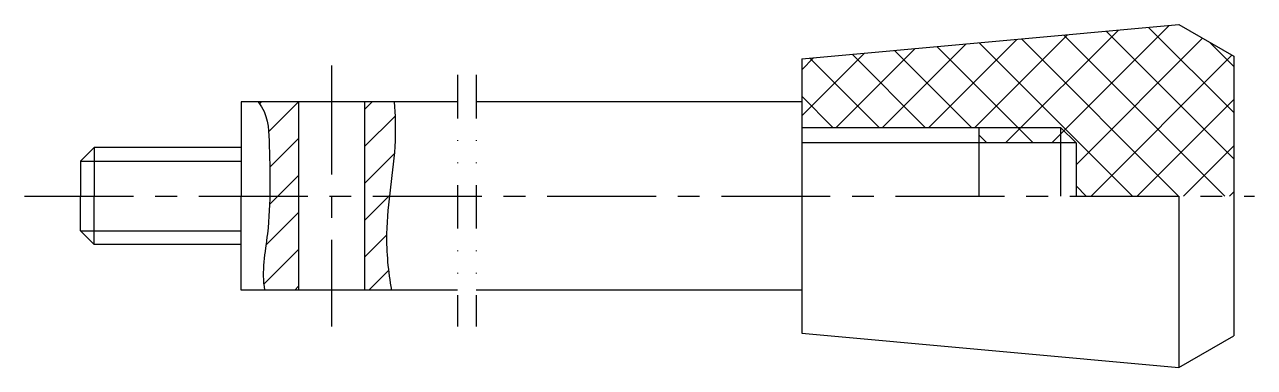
# Model space of a CAD drawing. Header units: millimetres. Extents: x -148 to 31, y -18 to 32.
import ezdxf

# ---------------------------------------------------------------- set-up
doc = ezdxf.new("R2010")
doc.units = ezdxf.units.MM
doc.header["$LTSCALE"] = 0.5
doc.linetypes.add('CENTER', pattern=[50.8, 31.75, -6.35, 6.35, -6.35])
doc.linetypes.add('DIVIDE', pattern=[31.75, 12.7, -6.35, 0, -6.35, 0, -6.35])
for name, color, linetype in [('双点画线', 6, 'DIVIDE'), ('点画线', 1, 'CENTER'), ('细实线', 5, 'Continuous')]:
    doc.layers.add(name, color=color, linetype=linetype)

msp = doc.modelspace()

# ---------------------------------------------------------------- hatches: boundary and pattern name
at = {"layer": '细实线'}
h = msp.add_hatch(dxfattribs=at)
h.set_pattern_fill('ANSI37', color=256, scale=1.5, style=0)
h.paths.add_polyline_path([(27.9, 27.48), (19.9, 32.09), (-35.1, 27.09), (-35.1, 17.09), (-9.29, 17.09), (2.65, 17.09), (4.9, 14.84), (4.9, 7.09), (27.9, 7.09)])
h.paths.add_polyline_path([(2.65, 17.09), (-9.29, 17.09), (-9.29, 14.84), (2.65, 14.84)], flags=17)
h.paths.add_polyline_path([(2.65, 17.09), (2.65, 14.84), (4.9, 14.84)], flags=17)
h = msp.add_hatch(dxfattribs=at)
h.set_pattern_fill('ANSI31', color=256, scale=1.2, style=0)
edge = h.paths.add_edge_path()
edge.add_spline(control_points=[(-95.2, 7.09), (-94.89, 9.78), (-94.23, 14.36), (-94.37, 18.94), (-94.51, 20.82)], knot_values=[7.909801, 7.909801, 7.909801, 7.909801, 15.990858, 21.673174, 21.673174, 21.673174, 21.673174], degree=3, periodic=0)
edge.add_line((-94.51, 20.82), (-98.83, 20.82))
edge.add_line((-98.83, 20.82), (-98.83, 7.09))
edge.add_line((-98.83, 7.09), (-95.2, 7.09))
edge = h.paths.add_edge_path()
edge.add_line((-95.2, 7.09), (-98.83, 7.09))
edge.add_line((-98.83, 7.09), (-98.83, -6.64))
edge.add_line((-98.83, -6.64), (-94.92, -6.64))
edge.add_spline(control_points=[(-94.92, -6.64), (-95.4, -3.9), (-95.86, 0.66), (-95.41, 5.26), (-95.2, 7.09)], knot_values=[21.673174, 21.673174, 21.673174, 21.673174, 30.021582, 35.55277, 35.55277, 35.55277, 35.55277], degree=3, periodic=0)
edge = h.paths.add_edge_path()
edge.add_line((-108.45, 20.82), (-114.37, 20.82))
edge.add_spline(control_points=[(-114.37, 20.82), (-112.87, 18.94), (-112.73, 14.36), (-112.59, 9.78), (-112.65, 7.09)], knot_values=[7.909801, 7.909801, 7.909801, 7.909801, 13.592117, 21.673174, 21.673174, 21.673174, 21.673174], degree=3, periodic=0)
edge.add_line((-112.65, 7.09), (-108.45, 7.09))
edge.add_line((-108.45, 7.09), (-108.45, 20.82))
edge = h.paths.add_edge_path()
edge.add_line((-108.45, 7.09), (-112.65, 7.09))
edge.add_spline(control_points=[(-112.65, 7.09), (-112.69, 5.26), (-112.95, 0.66), (-113.9, -3.9), (-113.42, -6.64)], knot_values=[21.673174, 21.673174, 21.673174, 21.673174, 27.204362, 35.55277, 35.55277, 35.55277, 35.55277], degree=3, periodic=0)
edge.add_line((-113.42, -6.64), (-108.45, -6.64))
edge.add_line((-108.45, -6.64), (-108.45, 7.09))

# ---------------------------------------------------------------- linework, layer by layer
for p, q in [((-35.1, 27.09), (19.9, 32.09)), ((19.9, 32.09), (27.9, 27.48)), ((-35.1, 27.09), (-35.1, -12.91)), ((27.9, 27.48), (27.9, -13.29)), ((-85.27, 20.82), (-116.84, 20.82)), ((-116.84, 20.82), (-116.84, 7.09)), ((-108.45, 20.82), (-108.45, -6.64)), ((-98.83, 20.82), (-98.83, -6.64)), ((-35.1, 20.82), (-82.55, 20.82)), ((-9.29, 17.09), (2.65, 17.09)), ((-9.29, 17.09), (-9.29, 7.09)), ((2.65, 17.09), (4.9, 14.84)), ((2.65, 17.09), (2.65, 7.09)), ((-9.29, 14.84), (-35.1, 14.84)), ((4.9, 14.84), (4.9, 7.09)), ((-140.27, 12.17), (-138.27, 14.17)), ((-116.84, 14.17), (-138.27, 14.17)), ((-138.27, 14.17), (-138.27, 7.09)), ((-140.27, 12.17), (-140.27, 7.09)), ((-140.27, 2.02), (-140.27, 7.09)), ((-138.27, 0.02), (-138.27, 7.09)), ((-116.84, -6.64), (-116.84, 7.09)), ((19.9, 7.09), (19.9, -17.91)), ((-140.27, 2.02), (-138.27, 0.02)), ((-116.84, 0.02), (-138.27, 0.02)), ((-85.27, -6.64), (-116.84, -6.64)), ((-35.1, -6.64), (-82.55, -6.64)), ((-35.1, -12.91), (19.9, -17.91)), ((19.9, -17.91), (27.9, -13.29))]:
    msp.add_line(p, q)
at = {"layer": '双点画线'}
for p, q in [((-85.27, 24.77), (-85.27, -11.96)), ((-82.55, 24.77), (-82.55, -11.96))]:
    msp.add_line(p, q, dxfattribs=at)
at = {"layer": '点画线'}
for p, q in [((-103.64, 26.12), (-103.64, -11.96)), ((-148.41, 7.09), (30.9, 7.09))]:
    msp.add_line(p, q, dxfattribs=at)
at = {"layer": '细实线'}
for p, q in [((-35.1, 17.09), (-9.29, 17.09)), ((4.9, 14.84), (-9.29, 14.84)), ((-140.27, 12.17), (-116.84, 12.17)), ((-140.27, 2.02), (-116.84, 2.02))]:
    msp.add_line(p, q, dxfattribs=at)
for points in [[(-114.37, 20.82), (-112.87, 18.94), (-112.68, 12.52), (-112.4, 3.31), (-113.9, -3.9), (-113.42, -6.64)], [(-94.51, 20.82), (-94.37, 18.94), (-94.18, 12.52), (-96.13, 3.31), (-95.4, -3.9), (-94.92, -6.64)]]:
    msp.add_open_spline(points, degree=3, knots=[7.909801, 7.909801, 7.909801, 7.909801, 13.592117, 27.204362, 35.55277, 35.55277, 35.55277, 35.55277], dxfattribs=at)

doc.saveas('drawing.dxf')
